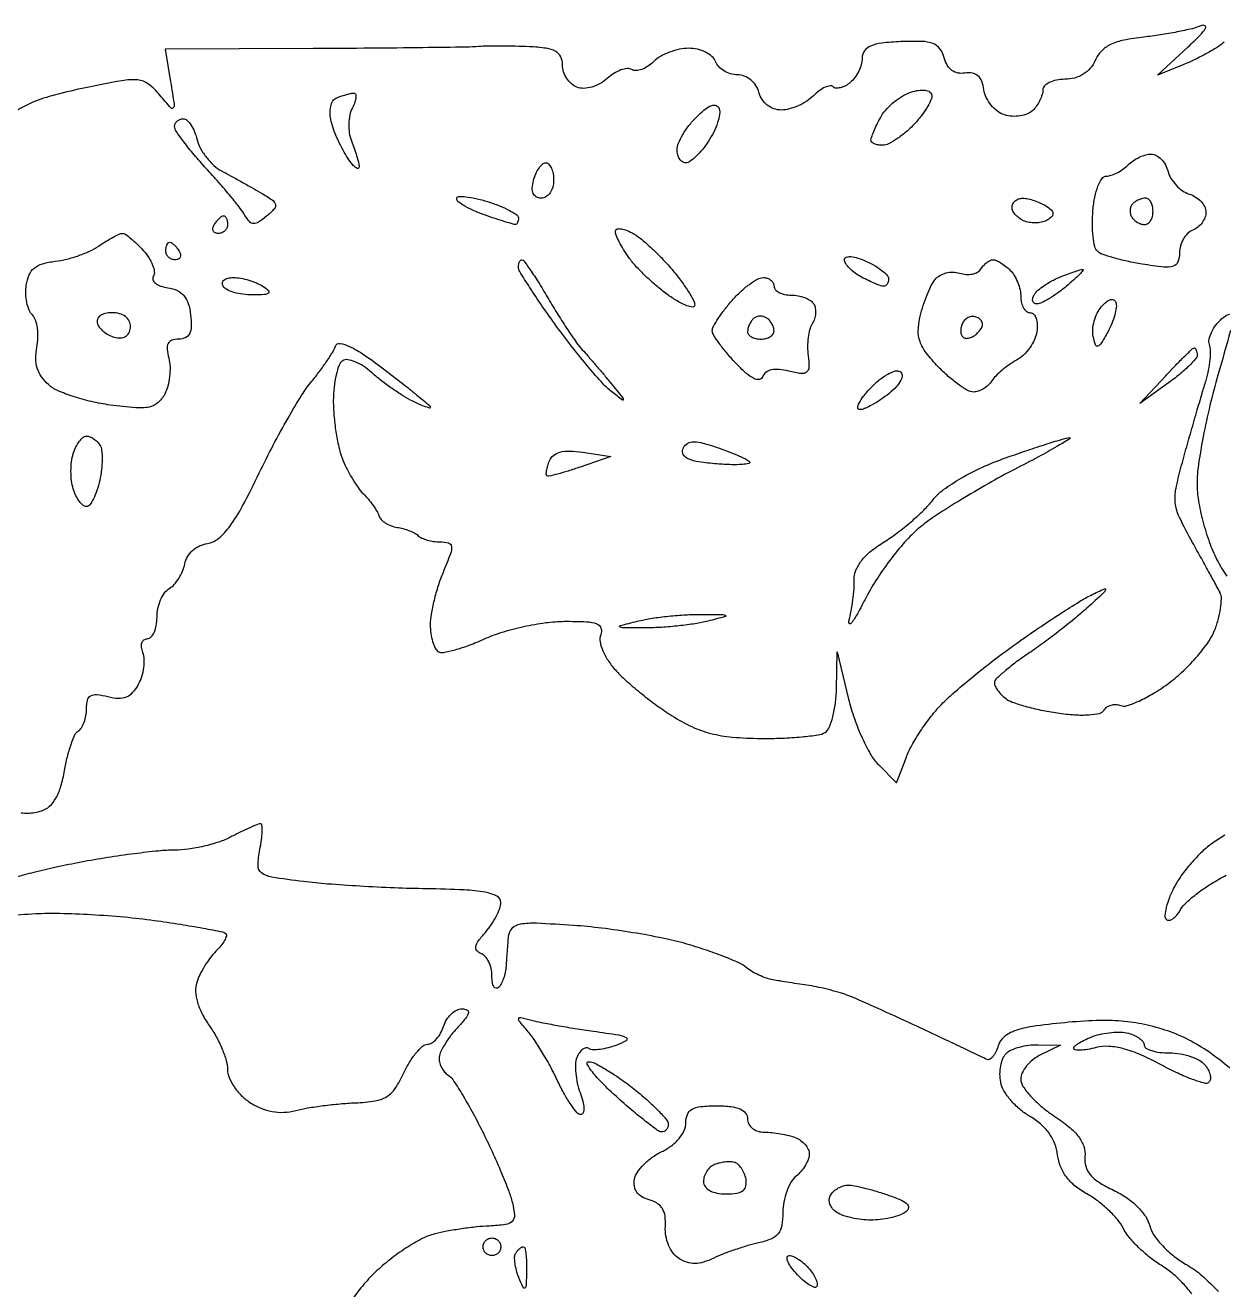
# Model space of a CAD drawing. Extents: x 0 to 102, y 0 to 135.
# Drawn here: x 44.42 to 55.92, y 109.06 to 121.2 of the extents above; entities that cross this region are included whole.
import ezdxf

# ---------------------------------------------------------------- set-up
doc = ezdxf.new("R2010")
doc.units = 0
doc.header["$MEASUREMENT"] = 0

msp = doc.modelspace()

# ---------------------------------------------------------------- linework, layer by layer
for points in [[(55.927261, 121.036658, -0.0335), (55.858431, 120.987061, -0.013476), (55.75838, 120.928376, -0.013264), (55.64686, 120.870742, -0.016365), (55.5399, 120.823266), (55.2861, 120.720416), (55.581145, 120.99287, 0.01142), (55.69369, 121.101663, 0.055343), (55.748712, 121.171266, 0.439075), (55.742278, 121.194593, 0.219735), (55.708045, 121.196019, -0.037474), (55.617979, 121.166566, -0.011022), (55.475976, 121.134947, -0.011001), (55.314164, 121.10633, -0.011614), (55.154142, 121.085439, 0.02251), (54.963642, 121.056336, 0.062398), (54.83527, 121.013617, 0.088358), (54.748305, 120.95125, 0.089894), (54.688842, 120.863033, -0.072306), (54.641188, 120.786709, -0.077063), (54.57467, 120.729016, -0.074988), (54.49216, 120.693061, -0.063509), (54.3978, 120.680301, 0.04526), (54.316844, 120.67234, 0.064852), (54.248428, 120.64982, 0.084447), (54.202186, 120.617085, 0.199143), (54.1863, 120.578781, -0.07638), (54.179342, 120.533496, -0.038332), (54.157738, 120.479649, -0.036925), (54.126278, 120.426202, -0.044926), (54.089066, 120.381626, -0.099478), (54.039174, 120.34843, -0.058146), (53.969765, 120.329024, -0.054853), (53.892622, 120.325405, -0.061228), (53.819476, 120.339096, -0.083223), (53.751588, 120.373871, -0.06046), (53.689962, 120.432471, -0.059893), (53.643576, 120.504816, -0.077453), (53.62061, 120.58015, 0.056217), (53.599503, 120.66158, 0.120915), (53.562784, 120.714497, 0.138912), (53.509548, 120.740048, 0.085285), (53.439493, 120.740136, -0.089606), (53.371553, 120.740804, -0.111023), (53.313679, 120.765938, -0.103042), (53.269121, 120.81527, -0.068468), (53.239861, 120.885951, 0.092533), (53.198735, 120.973236, 0.147936), (53.133736, 121.022874, 0.084071), (53.02416, 121.044028, 0.016615), (52.823417, 121.041966, 0.017499), (52.639574, 121.027507, 0.071507), (52.531518, 120.999195, 0.138677), (52.473664, 120.952922, 0.156401), (52.452, 120.88536, -0.068232), (52.443681, 120.824683, -0.044556), (52.418649, 120.758494, -0.044223), (52.381924, 120.697087, -0.062754), (52.338466, 120.650693, -0.047002), (52.29121, 120.618447, -0.063213), (52.243114, 120.599315, -0.079065), (52.201489, 120.595368, -0.182521), (52.173295, 120.608105, 0.235849), (52.143614, 120.618013, 0.071072), (52.09659, 120.604339, 0.05432), (52.040914, 120.571461, 0.035878), (51.984686, 120.522771, -0.053323), (51.919691, 120.470336, -0.038499), (51.837696, 120.426035, -0.03911), (51.752131, 120.395748, -0.065601), (51.676637, 120.3858, -0.085143), (51.605404, 120.398019, -0.081747), (51.541194, 120.433338, -0.081038), (51.49125, 120.487701, -0.081569), (51.461313, 120.555, 0.081658), (51.432166, 120.620491, 0.075654), (51.382955, 120.675181, 0.07769), (51.321056, 120.711616, 0.094513), (51.255078, 120.7242, -0.07193), (51.189512, 120.733681, -0.063812), (51.126369, 120.761477, -0.066855), (51.075088, 120.802578, -0.099133), (51.044394, 120.8511, 0.122606), (51.010417, 120.899672, 0.064599), (50.948758, 120.940723, 0.058261), (50.870561, 120.968558, 0.056456), (50.787206, 120.978, 0.052429), (50.698016, 120.968622, 0.038381), (50.602453, 120.940495, 0.039083), (50.515084, 120.899245, 0.066641), (50.451037, 120.850322, -0.049689), (50.396036, 120.805287, -0.059935), (50.336451, 120.775239, -0.070729), (50.28145, 120.763738, -0.155865), (50.240249, 120.77401, 0.165028), (50.197496, 120.783861, 0.062584), (50.137009, 120.769976, 0.053207), (50.069664, 120.736864, 0.043098), (50.005504, 120.688148, -0.058347), (49.936806, 120.639207, -0.055488), (49.857512, 120.606467, -0.059595), (49.779467, 120.593739, -0.102613), (49.714735, 120.604312, -0.090417), (49.661543, 120.636686, -0.066655), (49.616471, 120.689063, -0.065374), (49.586002, 120.752638, -0.079253), (49.5756, 120.817851, 0.108032), (49.558341, 120.896796, 0.160276), (49.510561, 120.94826, 0.092871), (49.419415, 120.978407, 0.021682), (49.25835, 120.993083, 0.005835), (49.124481, 120.997882, 0.005122), (48.98459, 120.99983, 0.005153), (48.858274, 120.998992, 0.015369), (48.7719, 120.994872, -0.015876), (48.653877, 120.989361, -0.000672), (48.235257, 120.983682, -0.001155), (47.738963, 120.978762, -0.000821), (47.182631, 120.975446), (45.762562, 120.969314), (45.814023, 120.656407, -0.002707), (45.848557, 120.439084, -0.211169), (45.839654, 120.406155, -0.465969), (45.816493, 120.405729, -0.006194), (45.711292, 120.52944, 0.056655), (45.601466, 120.634934, 0.143077), (45.499067, 120.674399, 0.066541), (45.346425, 120.666876, 0.005812), (44.9649, 120.592013, 0.015159), (44.675029, 120.522397, 0.036474), (44.466977, 120.449052, 0.049223), (44.314551, 120.363748, 0.069196)], [(44.380621, 113.639526, 0.038745), (44.441515, 113.635832, 0.036319), (44.510632, 113.642033, 0.036329), (44.578117, 113.658169, 0.113162), (44.652266, 113.701884, 0.074664), (44.713477, 113.780157, 0.057142), (44.761571, 113.893761, 0.029743), (44.796222, 114.043887, -0.018589), (44.82351, 114.175435, -0.023734), (44.858814, 114.294098, -0.022732), (44.896648, 114.388249, -0.148496), (44.929961, 114.42605, 0.119774), (44.959615, 114.456097, 0.048376), (44.984511, 114.508472, 0.04423), (45.001486, 114.572632, 0.042585), (45.0072, 114.639605, -0.058863), (45.016839, 114.721194, -0.209323), (45.047892, 114.762224, -0.159004), (45.105962, 114.773685, -0.031362), (45.211749, 114.754085, 0.049254), (45.313804, 114.738924, 0.108422), (45.391162, 114.751961, 0.115015), (45.453086, 114.795423, 0.05967), (45.507545, 114.873245, 0.049076), (45.538693, 114.948308, 0.040917), (45.556994, 115.032736, 0.042653), (45.560745, 115.113492, 0.082078), (45.547745, 115.176771, -0.061628), (45.535108, 115.227684, -0.107952), (45.539203, 115.270723, -0.150782), (45.558935, 115.299001, -0.167089), (45.590349, 115.3098, 0.207107), (45.62615, 115.325294, 0.082584), (45.65649, 115.370693, 0.062958), (45.677125, 115.437738, 0.043235), (45.684, 115.517096, -0.05154), (45.692714, 115.601408, -0.049488), (45.718507, 115.683372, -0.053475), (45.756452, 115.751111, -0.10812), (45.80147, 115.792046, 0.078487), (45.848764, 115.830227, 0.043451), (45.89367, 115.889529, 0.042003), (45.929683, 115.95916, 0.052451), (45.950384, 116.0289, -0.089658), (45.976328, 116.09729, -0.074328), (46.025955, 116.157443, -0.072143), (46.092602, 116.201929, -0.0758), (46.168035, 116.224704, 0.141901), (46.273542, 116.272307, 0.057818), (46.381823, 116.388648, 0.036006), (46.505829, 116.585545, 0.01084), (46.665684, 116.901504, -0.009071), (46.798962, 117.167262, -0.009059), (46.941848, 117.428128, -0.008933), (47.074734, 117.651285, -0.035008), (47.168472, 117.781224, 0.01246), (47.244359, 117.877009, 0.013055), (47.314168, 117.975004, 0.012801), (47.369946, 118.062549, 0.055036), (47.395763, 118.11859, -0.3659), (47.43888, 118.144877, -0.07287), (47.532054, 118.116105, -0.039139), (47.673014, 118.034791, -0.012514), (47.869155, 117.892831, -0.003772), (48.036844, 117.762938, -0.006002), (48.178101, 117.649033, -0.001803), (48.298422, 117.548871, -0.221775), (48.3066, 117.531339, -0.500711), (48.297904, 117.524833, -0.016879), (48.250685, 117.540471, -0.019736), (48.189276, 117.565932, -0.010889), (48.11625, 117.601595, -0.023078), (48.030116, 117.651166, -0.012168), (47.92774, 117.720113, -0.012082), (47.826152, 117.795939, -0.01822), (47.741813, 117.867235, 0.03875), (47.664666, 117.927205, 0.049681), (47.58511, 117.96903, 0.058561), (47.51472, 117.988342, 0.17793), (47.466863, 117.978571, 0.163612), (47.431693, 117.936206, 0.034064), (47.402691, 117.84259, 0.032409), (47.382665, 117.724169, 0.025687), (47.376, 117.594515, 0.021848), (47.382203, 117.452622, 0.016371), (47.400948, 117.297318, 0.016627), (47.428302, 117.152036, 0.036006), (47.460928, 117.043236, 0.024537), (47.502158, 116.948991, 0.018943), (47.555871, 116.850513, 0.019299), (47.613204, 116.762198, 0.042776), (47.664875, 116.700839, -0.022203), (47.712657, 116.648615, -0.019528), (47.757814, 116.590135, -0.01998), (47.794391, 116.534128, -0.054263), (47.814132, 116.491104, 0.112848), (47.836207, 116.454814, 0.057311), (47.877808, 116.420823, 0.052636), (47.931089, 116.394067, 0.053672), (47.988437, 116.379242, -0.030127), (48.047909, 116.366816, -0.027335), (48.10747, 116.347022, -0.028367), (48.1588, 116.323342, -0.074247), (48.191351, 116.299249, 0.092863), (48.224414, 116.27662, 0.035346), (48.277206, 116.257687, 0.033503), (48.33894, 116.244741, 0.034944), (48.400983, 116.2404, -0.068004), (48.481109, 116.229452, -0.310261), (48.509736, 116.195292, -0.114946), (48.500474, 116.126096, -0.008457), (48.429183, 115.947017, 0.021731), (48.382248, 115.819359, 0.017413), (48.342609, 115.678356, 0.01775), (48.315097, 115.545189, 0.042083), (48.3066, 115.44441, 0.033501), (48.312203, 115.360875, 0.03865), (48.328935, 115.282842, 0.042251), (48.353348, 115.220441, 0.14088), (48.382634, 115.188194, 0.185097), (48.432122, 115.178804, 0.021367), (48.544467, 115.204074, 0.023431), (48.680245, 115.247693, 0.017077), (48.826784, 115.308243, -0.032475), (48.996705, 115.372408, -0.01987), (49.204029, 115.426762, -0.019886), (49.414527, 115.464391, -0.03313), (49.594095, 115.477142, -0.011178), (49.805738, 115.473395, -0.078916), (49.906328, 115.45326, -0.233774), (49.94517, 115.412099, -0.167422), (49.942942, 115.347795, 0.138253), (49.936776, 115.2807, 0.056312), (49.96372, 115.192228, 0.048044), (50.017532, 115.094689, 0.036612), (50.093647, 114.999273, 0.024965), (50.194207, 114.900914, 0.0117), (50.333342, 114.78348, 0.011561), (50.48525, 114.666917, 0.01591), (50.627301, 114.569826, 0.032967), (50.816992, 114.465745, 0.046523), (50.998459, 114.400952, 0.040976), (51.205521, 114.365823, 0.019188), (51.477257, 114.35283, 0.011365), (51.682814, 114.355568, 0.014357), (51.872542, 114.367872, 0.012438), (52.02935, 114.386518, 0.102948), (52.096407, 114.410874, 0.157446), (52.136243, 114.457702, 0.034313), (52.170412, 114.559457, 0.032558), (52.195168, 114.687991, 0.026229), (52.205395, 114.828343), (52.21259, 115.1829), (52.322124, 114.730121, 0.024543), (52.376975, 114.543888, 0.022641), (52.451097, 114.358731, 0.023282), (52.532283, 114.199934, 0.066656), (52.607368, 114.101632), (52.783077, 113.925923), (52.87672, 114.173712, -0.036504), (52.928767, 114.285919, -0.018362), (53.009616, 114.419583, -0.018131), (53.103755, 114.552293, -0.025583), (53.197632, 114.662761, -0.024129), (53.319092, 114.779833, -0.008084), (53.507248, 114.939149, -0.008023), (53.721496, 115.109019, -0.009085), (53.9325, 115.264866, -0.005436), (54.142348, 115.410634, -0.005612), (54.353121, 115.550244, -0.005436), (54.538344, 115.667127, -0.023824), (54.6516, 115.72965, -0.006254), (54.777915, 115.789778, -0.657677), (54.788607, 115.780175, -0.126388), (54.768346, 115.748972, -0.001963), (54.6093, 115.603884, -0.012423), (54.489325, 115.500602, -0.006714), (54.336862, 115.379193, -0.006684), (54.178186, 115.259641, -0.010466), (54.03825, 115.161546, 0.012775), (53.916707, 115.075505, 0.01844), (53.814192, 114.99287, 0.01437), (53.735584, 114.920508, 0.202192), (53.721, 114.885917, 0.118074), (53.72818, 114.855936, 0.038163), (53.752064, 114.816664, 0.035609), (53.786281, 114.775532, 0.03321), (53.82675, 114.738631, 0.082652), (53.891701, 114.70247, 0.016921), (54.017276, 114.66235, 0.017387), (54.168121, 114.625335, 0.01556), (54.326849, 114.597313, 0.018645), (54.490929, 114.579799, 0.032882), (54.627151, 114.579348, 0.038092), (54.728917, 114.593541, 0.20336), (54.773708, 114.625246, -0.106611), (54.801913, 114.654568, -0.081823), (54.842438, 114.673109, -0.077687), (54.888832, 114.678269, -0.0807), (54.933944, 114.668872, 0.172787), (54.995914, 114.667372, 0.0279), (55.110051, 114.712136, 0.028006), (55.243912, 114.782773, 0.021345), (55.382185, 114.874203, 0.030484), (55.520514, 114.987875, 0.024716), (55.654571, 115.125418, 0.025378), (55.765725, 115.265031, 0.057301), (55.831285, 115.383016, 0.028961), (55.868937, 115.491247, 0.031916), (55.892395, 115.599666, 0.033703), (55.900113, 115.693709, 0.118963), (55.88684, 115.752431, 0.009246), (55.854427, 115.815056, 0.001431), (55.787558, 115.937761, 0.001595), (55.7078, 116.082033, 0.001387), (55.623325, 116.232709, -0.017016), (55.497492, 116.474576, -0.088843), (55.457812, 116.618805, -0.07945), (55.468343, 116.775015, -0.012093), (55.54591, 117.078709, -0.001078), (55.602247, 117.27731, -0.000968), (55.661478, 117.482911, -0.00097), (55.715339, 117.667178, -0.003053), (55.752469, 117.790516, 0.024973), (55.777632, 117.889645, 0.025578), (55.792543, 117.990001, 0.026393), (55.796382, 118.078018, 0.089543), (55.785695, 118.134254, -0.145314), (55.781748, 118.184891, -0.059201), (55.804297, 118.250923, -0.051842), (55.847278, 118.320882, -0.045209), (55.905559, 118.384088, -0.106062), (55.980009, 118.427134, -0.532067)], [(55.987859, 118.268375, -0.002524), (55.866243, 117.840415, 0.012051), (55.789894, 117.550879, 0.011142), (55.725386, 117.250353, 0.011208), (55.679929, 116.980261, 0.036097), (55.6668, 116.798641, 0.040946), (55.68025, 116.634672, 0.022851), (55.721912, 116.438618, 0.022492), (55.783245, 116.240383, 0.030699), (55.85715, 116.068659, 0.033841), (55.951034, 115.910406, 0.024111)], [(55.980575, 111.186426, 0.028982), (55.784266, 111.339421, 0.031138), (55.58535, 111.459151, 0.038086), (55.385757, 111.544347, 0.028498), (55.161067, 111.606608, 0.033339), (54.942214, 111.638943, 0.029244), (54.69863, 111.644195, 0.015328), (54.396068, 111.623721, 0.010261), (54.087711, 111.586933, 0.04859), (53.914939, 111.545318, 0.094547), (53.814308, 111.487433, 0.13912), (53.758425, 111.402839, -0.035098), (53.734503, 111.342509, -0.058788), (53.705323, 111.296491, -0.084925), (53.675766, 111.27063, -0.266637), (53.650371, 111.269913, 0.012044), (53.609933, 111.290396, 0.00041), (53.449096, 111.366892, 0.000771), (53.258972, 111.456768, 0.000538), (53.0442, 111.557608, 0.001721), (52.821261, 111.661056, 0.001935), (52.606131, 111.758975, 0.001772), (52.422425, 111.840952, 0.010444), (52.3251, 111.881562, 0.02001), (52.245152, 111.909339, 0.010409), (52.143474, 111.937869, 0.010334), (52.037711, 111.962864, 0.015502), (51.9444, 111.979883, -0.001252), (51.853211, 111.993843, -0.000972), (51.754045, 112.009476, -0.000983), (51.661616, 112.024417, -0.002377), (51.593385, 112.035918, -0.041426), (51.531659, 112.051978, -0.024666), (51.461281, 112.080634, -0.024582), (51.393492, 112.11637, -0.038582), (51.339585, 112.154162, 0.06701), (51.268045, 112.19849, 0.011853), (51.122189, 112.259678, 0.012644), (50.94652, 112.323447, 0.011083), (50.76, 112.381301, 0.019613), (50.538119, 112.435453, 0.009547), (50.25121, 112.487977, 0.009454), (49.950161, 112.531343, 0.013477), (49.68135, 112.557555, 0.006291), (49.329324, 112.577879, 0.052465), (49.170173, 112.568359, 0.152061), (49.091102, 112.528552, 0.181363), (49.055474, 112.453607, 0.001789), (49.050051, 112.387102, 0.001089), (49.044094, 112.308469, 0.001091), (49.038528, 112.23047, 0.00193), (49.034324, 112.166094, -0.037142), (49.026349, 112.10764, -0.032281), (49.009595, 112.04812, -0.033638), (48.987226, 111.996111, -0.07698), (48.96225, 111.961644, -0.239296), (48.938426, 111.953741, -0.230636), (48.917438, 111.968186, -0.094638), (48.903158, 112.010439, -0.034319), (48.8988, 112.07385, 0.055898), (48.890932, 112.144004, 0.059324), (48.867736, 112.209192, 0.066463), (48.833523, 112.259949, 0.127807), (48.79305, 112.28709, -0.138845), (48.753885, 112.314604, -0.22542), (48.744439, 112.353366, -0.107194), (48.769153, 112.40901, -0.023397), (48.83535, 112.491151, 0.031937), (48.891998, 112.563953, 0.030508), (48.939867, 112.644466, 0.031958), (48.973155, 112.720737, 0.08743), (48.983254, 112.778461, 0.281934), (48.946651, 112.838053, 0.072325), (48.834797, 112.875864, 0.034599), (48.631696, 112.898791, 0.007098), (48.270759, 112.909277, -0.006136), (47.963714, 112.917605, -0.00477), (47.629995, 112.933947, -0.004824), (47.31911, 112.955157, -0.011633), (47.089756, 112.978408, -0.007637), (46.784411, 113.021305, -0.119805), (46.687845, 113.061374, -0.24674), (46.653338, 113.131873, -0.042217), (46.670726, 113.285081, 0.01577), (46.686654, 113.380228, 0.027121), (46.693082, 113.460315, 0.026905), (46.691413, 113.520054, 0.390473), (46.677145, 113.5332, 0.097937), (46.649648, 113.527762, 0.006549), (46.57545, 113.496076, 0.009235), (46.487587, 113.45523, 0.006773), (46.39162, 113.406821, -0.039562), (46.277422, 113.358317, -0.022734), (46.133502, 113.317384, -0.022606), (45.984238, 113.289228, -0.034798), (45.8532, 113.279822, 0.024144), (45.699514, 113.272073, 0.007294), (45.467231, 113.245656, 0.007289), (45.207273, 113.208384, 0.007867), (44.955062, 113.164384, 0.006062), (44.717487, 113.116083, 0.007937), (44.501698, 113.065882, 0.006065), (44.322895, 113.018972, 0.071337)], [(55.933503, 113.425069, 0.017141), (55.813573, 113.346481, 0.037255), (55.714385, 113.26481, 0.022749), (55.609629, 113.155031, 0.022744), (55.515229, 113.036128, 0.03709), (55.447785, 112.926468, 0.024139), (55.401283, 112.824799, 0.034319), (55.37078, 112.730258, 0.036683), (55.357586, 112.653465, 0.224202), (55.370807, 112.616593, 0.236878), (55.398267, 112.607486, 0.112829), (55.433889, 112.621289, 0.074034), (55.472776, 112.656952, 0.04268), (55.508482, 112.70965, -0.08177), (55.563455, 112.778558, -0.022277), (55.671239, 112.86746, -0.021911), (55.804311, 112.958759, -0.021209), (55.946287, 113.039129, -0.036248)], [(44.23375, 112.649454, -0.010556), (44.519553, 112.670719, -0.018847), (44.75153, 112.674307, -0.008672), (45.053519, 112.662352, -0.008575), (45.371139, 112.638786, -0.011749), (45.655892, 112.60598, -0.004477), (45.908088, 112.568598, -0.006793), (46.126585, 112.53116, -0.002976), (46.311563, 112.495732, -0.148634), (46.34396, 112.47844, -0.27984), (46.349565, 112.455505, -0.05131), (46.331472, 112.413713, -0.041995), (46.297193, 112.363071, -0.026609), (46.249513, 112.310028, 0.035664), (46.195268, 112.247438, 0.022634), (46.140958, 112.167633, 0.022712), (46.094523, 112.084006, 0.038549), (46.064523, 112.009841, 0.092317), (46.053763, 111.922965, 0.056056), (46.071628, 111.820667, 0.048345), (46.116285, 111.709343, 0.035181), (46.185881, 111.595432, -0.029691), (46.252831, 111.488505, -0.02657), (46.309417, 111.370435, -0.027517), (46.348749, 111.258809, -0.071057), (46.3608, 111.174441, 0.098237), (46.376123, 111.097204, 0.050389), (46.422974, 111.009869, 0.04735), (46.491489, 110.926464, 0.052153), (46.572457, 110.860418, 0.045121), (46.68027, 110.802931, 0.055922), (46.789254, 110.770652, 0.05703), (46.900901, 110.763689, 0.049859), (47.016607, 110.781328, -0.021349), (47.129523, 110.805186, -0.009468), (47.28021, 110.827437, -0.009352), (47.440927, 110.845019, -0.012458), (47.5875, 110.854611, 0.027431), (47.776576, 110.87268, 0.100905), (47.888801, 110.913806, 0.110253), (47.970595, 110.993438, 0.03607), (48.0528, 111.141419, -0.027811), (48.108721, 111.246118, -0.035985), (48.171813, 111.334847, -0.039003), (48.232928, 111.398125, -0.178489), (48.279749, 111.416369, 0.141505), (48.321986, 111.429409, 0.064582), (48.366184, 111.467365, 0.056417), (48.405537, 111.522543, 0.049912), (48.4335, 111.5874, -0.062387), (48.463321, 111.652091, -0.06377), (48.507997, 111.706898, -0.070357), (48.560092, 111.744011, -0.120209), (48.611697, 111.7566, -0.115786), (48.659729, 111.745326, -0.354686), (48.672656, 111.71699, -0.110188), (48.646139, 111.665193, -0.014345), (48.563696, 111.571448, 0.025904), (48.497675, 111.492782, 0.027884), (48.441871, 111.40956, 0.028928), (48.402478, 111.333352, 0.105197), (48.3912, 111.280341, 0.07158), (48.397602, 111.235848, 0.052873), (48.416607, 111.189807, 0.053301), (48.444598, 111.149211, 0.076923), (48.477693, 111.12093, -0.107942), (48.523152, 111.076971, -0.009627), (48.6092, 110.942093, -0.012198), (48.705788, 110.775035, -0.009216), (48.803916, 110.587187, -0.008144), (48.899416, 110.387795, -0.008201), (48.988142, 110.185856, -0.008053), (49.059701, 110.00746, -0.032444), (49.094427, 109.8954, -0.036975), (49.114112, 109.774741, -0.220044), (49.093052, 109.716209, -0.168295), (49.030209, 109.68517, -0.020269), (48.873953, 109.671892, 0.01543), (48.751685, 109.662693, 0.009378), (48.607827, 109.644659, 0.009393), (48.465675, 109.62139, 0.016348), (48.3489, 109.596045, 0.058887), (48.22946, 109.550532, 0.02292), (48.076484, 109.461407, 0.02231), (47.917988, 109.348739, 0.025757), (47.777925, 109.227352, 0.027074), (47.655272, 109.095976, 0.030648), (47.552899, 108.957225, 0.032567)], [(55.615477, 109.019519, 0.031289), (55.531286, 109.12133, 0.030328), (55.428361, 109.218501, 0.037426), (55.321091, 109.295277, -0.031531), (55.212445, 109.371118, -0.025242), (55.105406, 109.465557, -0.025905), (55.01507, 109.563388, -0.057114), (54.959432, 109.648369, 0.058401), (54.904457, 109.731868, 0.028496), (54.816844, 109.82481, 0.027807), (54.713533, 109.912239, 0.035929), (54.6093, 109.979771, -0.044122), (54.496388, 110.055578, -0.061578), (54.411941, 110.142955, -0.066752), (54.356125, 110.242265, -0.065526), (54.327999, 110.353398, 0.065326), (54.300467, 110.46237, 0.061867), (54.24543, 110.562753, 0.058396), (54.16417, 110.651435, 0.047876), (54.059254, 110.725815, -0.046265), (53.96429, 110.792681, -0.040247), (53.878317, 110.878827, -0.042275), (53.813122, 110.970255, -0.086732), (53.782069, 111.052279, -0.049004), (53.774908, 111.130792, -0.045569), (53.782817, 111.211192, -0.048717), (53.803562, 111.281613, -0.100727), (53.835084, 111.329244, -0.092419), (53.884346, 111.363024, -0.037545), (53.96128, 111.390387, -0.035521), (54.050653, 111.408099, -0.037811), (54.13977, 111.412474), (54.3555, 111.406748), (54.16515, 111.314946, 0.055515), (54.09235, 111.269275, 0.054175), (54.030715, 111.20837, 0.058928), (53.988715, 111.142173, 0.112385), (53.9748, 111.081046, 0.147899), (53.995506, 111.012575, 0.037081), (54.067992, 110.91946, 0.034614), (54.170615, 110.820743, 0.028885), (54.29205, 110.730509, -0.025331), (54.437172, 110.624266, -0.059647), (54.530356, 110.527983, -0.082742), (54.579456, 110.434764, -0.106944), (54.589719, 110.33886, 0.095904), (54.597694, 110.244982, 0.107981), (54.640343, 110.165235, 0.077206), (54.725643, 110.091848, 0.02833), (54.865586, 110.01545, -0.039612), (54.988071, 109.944954, -0.044347), (55.093009, 109.858333, -0.048871), (55.17084, 109.764878, -0.087942), (55.211513, 109.674127, 0.091336), (55.25249, 109.584321, 0.037803), (55.337369, 109.480596, 0.035663), (55.448048, 109.379916, 0.037503), (55.570146, 109.297836, -0.050722), (55.713392, 109.195951, -0.026186), (55.871109, 109.042416, -0.024721)]]:
    msp.add_lwpolyline(points, format="xyb")
for points in [[(47.569327, 120.548321, -0.309143), (47.587866, 120.538206, -0.137354), (47.593637, 120.509548, -0.069307), (47.583654, 120.463319, -0.032072), (47.558805, 120.40695, 0.069334), (47.534308, 120.337889, 0.043604), (47.524443, 120.252687, 0.043038), (47.529505, 120.165354, 0.059655), (47.549882, 120.0897, -0.012234), (47.576359, 120.018886, -0.011813), (47.599672, 119.946035, -0.01181), (47.617155, 119.880961, -0.041698), (47.623854, 119.838226, -0.363455), (47.614297, 119.824981, -0.232531), (47.59464, 119.829139, -0.057963), (47.55951, 119.863973, -0.018883), (47.516051, 119.922826, -0.026553), (47.469095, 120.000244, -0.016556), (47.422066, 120.095405, -0.016604), (47.381817, 120.192576, -0.028765), (47.355832, 120.275994, -0.051289), (47.345226, 120.350199, -0.064715), (47.351439, 120.419219, -0.078357), (47.372596, 120.472903, -0.163913), (47.406131, 120.501965, -0.015561), (47.448047, 120.517646, -0.012529), (47.493987, 120.531949, -0.012722), (47.537116, 120.543022, -0.031428)], [(53.116716, 120.538664, -0.185768), (53.116378, 120.494726, -0.035697), (53.081358, 120.421559, -0.033665), (53.025611, 120.337404, -0.02546), (52.953919, 120.252853, -0.026471), (52.87179, 120.174216, -0.029559), (52.784659, 120.107752, -0.030823), (52.704614, 120.060754, -0.117864), (52.648753, 120.0474, -0.040763), (52.605812, 120.050907, -0.060171), (52.569545, 120.061459, -0.079125), (52.544905, 120.076951, -0.216176), (52.5366, 120.095262, -0.087153), (52.541487, 120.123088, -0.011782), (52.563076, 120.178535, -0.013289), (52.59222, 120.243545, -0.010846), (52.62673, 120.311534, -0.056196), (52.674705, 120.381109, -0.035382), (52.744676, 120.450901, -0.035249), (52.824317, 120.510558, -0.053194), (52.90168, 120.549483, -0.03789), (52.977393, 120.571593, -0.064753), (53.042937, 120.576785, -0.090321), (53.091261, 120.565449, -0.202856)], [(51.079916, 120.398952, -0.123524), (51.084006, 120.3452, -0.036853), (51.064019, 120.264754, -0.034485), (51.027325, 120.174498, -0.031248), (50.977503, 120.086989, -0.025635), (50.919065, 120.007058, -0.031945), (50.856607, 119.939532, -0.033483), (50.798658, 119.891356, -0.157949), (50.75805, 119.8782, -0.151468), (50.72653, 119.887973, -0.098367), (50.699678, 119.915477, -0.081297), (50.681566, 119.956581, -0.063287), (50.6754, 120.0051, -0.100944), (50.687923, 120.066498, -0.033264), (50.729762, 120.149085, -0.031567), (50.78964, 120.236884, -0.030948), (50.860462, 120.317062, -0.023914), (50.944514, 120.393436, -0.083346), (51.007805, 120.429965, -0.188961), (51.051617, 120.429248, -0.218155)], [(45.936188, 120.3012, -0.190763), (45.971598, 120.28718, -0.057709), (46.009609, 120.24219, -0.048568), (46.044197, 120.177213, -0.036565), (46.069595, 120.100315, 0.062827), (46.102364, 120.016179, 0.041769), (46.159208, 119.929486, 0.041727), (46.229773, 119.853323, 0.062077), (46.303857, 119.800865, -0.002646), (46.388137, 119.755104, -0.001477), (46.490273, 119.698553, -0.001473), (46.59322, 119.640755, -0.002392), (46.680301, 119.590977, -0.017572), (46.790552, 119.521973, -0.186078), (46.82033, 119.47923, -0.25221), (46.808885, 119.435071, -0.032605), (46.735563, 119.365673, -0.027222), (46.658641, 119.308605, -0.158004), (46.610579, 119.29528, -0.20506), (46.570981, 119.314286, -0.050005), (46.528028, 119.374596, 0.036268), (46.483044, 119.44157, 0.006664), (46.389645, 119.557713, 0.007128), (46.276403, 119.690839, 0.006432), (46.155515, 119.825384, -0.010443), (46.039709, 119.95637, -0.014527), (45.942005, 120.078679, -0.010922), (45.866823, 120.183295, -0.151465), (45.8532, 120.227234, -0.111426), (45.859567, 120.255451, -0.100067), (45.877578, 120.279472, -0.094609), (45.904502, 120.295587, -0.087893)], [(55.22634, 119.9628, -0.126602), (55.274664, 119.950365, -0.074355), (55.32239, 119.913921, -0.066409), (55.362318, 119.86002, -0.062374), (55.387755, 119.796402, 0.072118), (55.416241, 119.72898, 0.052369), (55.465506, 119.66396, 0.052611), (55.526873, 119.610931, 0.075186), (55.591334, 119.579201, -0.065526), (55.652528, 119.550527, -0.065067), (55.704381, 119.506939, -0.070915), (55.739461, 119.455688, -0.115167), (55.7514, 119.404544, -0.092141), (55.741924, 119.353557, -0.066746), (55.714123, 119.302767, -0.065097), (55.673011, 119.259868, -0.077719), (55.6245, 119.231994, 0.102116), (55.575973, 119.200894, 0.066781), (55.534877, 119.148374, 0.063196), (55.507078, 119.083419, 0.069653), (55.4976, 119.015713, -0.085017), (55.482478, 118.927423, -0.238586), (55.438449, 118.885313, -0.103233), (55.34785, 118.87723, -0.011094), (55.13805, 118.906571, -0.013311), (54.995312, 118.93369, -0.016349), (54.863784, 118.966865, -0.014867), (54.756219, 119.001262, -0.103558), (54.709278, 119.029759, -0.152935), (54.683986, 119.074419, -0.026153), (54.668299, 119.171951, -0.026409), (54.661742, 119.29242, -0.020845), (54.666978, 119.422902, -0.028159), (54.684693, 119.550362, -0.044635), (54.71552, 119.656125, -0.055651), (54.754003, 119.729326, -0.248853), (54.79542, 119.7513, 0.080342), (54.841896, 119.758817, 0.037793), (54.898183, 119.782364, 0.036189), (54.954734, 119.816581, 0.042257), (55.00269, 119.85705, -0.048299), (55.051843, 119.897525, -0.037686), (55.112009, 119.931736, -0.038796), (55.17352, 119.955179, -0.071767)], [(49.416267, 119.8782, -0.2107), (49.444844, 119.865598, -0.081235), (49.469047, 119.828498, -0.061847), (49.485518, 119.773778, -0.042236), (49.491, 119.709, -0.068582), (49.482088, 119.644329, -0.084945), (49.45605, 119.589502, -0.099857), (49.417392, 119.552842, -0.140877), (49.37202, 119.5398, -0.121219), (49.324498, 119.551493, -0.169691), (49.294871, 119.583162, -0.120594), (49.285496, 119.635915, -0.047946), (49.297287, 119.709, -0.038887), (49.319724, 119.77376, -0.050447), (49.350489, 119.828498, -0.059916), (49.384448, 119.86625, -0.181596)], [(48.8565, 119.506476, -0.01841), (48.969947, 119.466327, -0.02737), (49.065621, 119.422252, -0.025938), (49.136602, 119.379869, -0.250195), (49.1526, 119.349899, -0.044487), (49.150419, 119.325439, -0.064325), (49.143883, 119.30477, -0.084188), (49.134265, 119.290795, -0.202726), (49.122924, 119.286, -0.07363), (49.10233, 119.289049, -0.002488), (49.023704, 119.313282, -0.00465), (48.931058, 119.343291, -0.003221), (48.826824, 119.378876, -0.019956), (48.724761, 119.41909, -0.029029), (48.638662, 119.463182, -0.028545), (48.57539, 119.5054, -0.235548), (48.5604, 119.535453, -0.396944), (48.578384, 119.554537, -0.039238), (48.647379, 119.553218, -0.032959), (48.742933, 119.537459, -0.018501)], [(53.99595, 119.538505, -0.0518), (54.044693, 119.532837, -0.026152), (54.104353, 119.516225, -0.025657), (54.164793, 119.492424, -0.034596), (54.216482, 119.46448, -0.041654), (54.266219, 119.426823, -0.179834), (54.283171, 119.394547, -0.224272), (54.273176, 119.363715, -0.06572), (54.233581, 119.331378, -0.076432), (54.187189, 119.311709, -0.047165), (54.128505, 119.302589, -0.046134), (54.067269, 119.304566, -0.060555), (54.013049, 119.318148, -0.057397), (53.96607, 119.34267, -0.058696), (53.926287, 119.377073, -0.064874), (53.899249, 119.415678, -0.120935), (53.8902, 119.452545, -0.120928), (53.898343, 119.485722, -0.102075), (53.921264, 119.513788, -0.092882), (53.95556, 119.532404, -0.081257)], [(55.1733, 119.5398, 0.063383), (55.142355, 119.535861, 0.039128), (55.107617, 119.523908, 0.038722), (55.074582, 119.506413, 0.055296), (55.0487, 119.4857, 0.101199), (55.031425, 119.459544, 0.077739), (55.023708, 119.426107, 0.074868), (55.02647, 119.390686, 0.081757), (55.039593, 119.3588, 0.069632), (55.062701, 119.33095, 0.052641), (55.094754, 119.307385, 0.05339), (55.130409, 119.291372, 0.079017), (55.164193, 119.286, 0.156819), (55.194555, 119.295763, 0.097386), (55.220415, 119.323277, 0.079459), (55.237872, 119.364374, 0.06085), (55.2438, 119.4129, 0.053595), (55.238581, 119.461449, 0.073362), (55.223091, 119.502523, 0.093122), (55.200202, 119.530097, 0.17482)], [(46.323493, 119.3706, -0.210953), (46.337759, 119.364301, -0.081139), (46.349841, 119.345749, -0.061769), (46.358064, 119.318389, -0.042167), (46.3608, 119.286, -0.105053), (46.353942, 119.25372, -0.099167), (46.334482, 119.226251, -0.09642), (46.305407, 119.20784, -0.093332), (46.271207, 119.2014, -0.108972), (46.241179, 119.208023, -0.182303), (46.223291, 119.226251, -0.161196), (46.220659, 119.253674, -0.082592), (46.2339, 119.286, -0.029505), (46.256657, 119.318383, -0.035638), (46.281786, 119.345749, -0.038439), (46.305665, 119.365055, -0.151918)], [(50.243275, 119.206284, -0.046518), (50.31975, 119.155701, -0.015758), (50.421136, 119.068759, -0.015517), (50.52776, 118.96508, -0.017218), (50.623975, 118.858416, -0.014532), (50.708457, 118.751878, -0.01846), (50.779791, 118.648602, -0.016668), (50.832564, 118.559399, -0.125881), (50.8446, 118.512348, -0.431928), (50.825252, 118.494129, -0.075822), (50.770493, 118.505884, -0.043146), (50.689185, 118.545065, -0.020876), (50.592321, 118.608117, -0.02039), (50.486325, 118.690305, -0.015316), (50.376425, 118.788845, -0.015549), (50.278617, 118.888087, -0.034016), (50.211621, 118.971102, -0.016105), (50.162456, 119.046339, -0.018866), (50.120924, 119.120786, -0.018105), (50.090787, 119.18565, -0.100014), (50.0832, 119.223201, -0.311974), (50.096357, 119.242235, -0.117148), (50.130222, 119.246592, -0.064637), (50.18185, 119.234264, -0.03199)], [(45.351312, 119.2014, -0.152586), (45.379978, 119.192443, -0.019602), (45.432069, 119.153263, -0.021437), (45.491635, 119.100285, -0.016358), (45.552276, 119.037531, -0.040248), (45.605208, 118.968635, -0.05089), (45.641783, 118.897158, -0.05996), (45.658115, 118.833597, -0.17302), (45.648733, 118.789779, 0.224989), (45.644939, 118.755733, 0.142861), (45.668403, 118.722548, 0.087249), (45.718796, 118.695182, 0.045639), (45.788495, 118.678698, -0.071444), (45.878267, 118.652529, -0.111865), (45.942078, 118.604109, -0.099151), (45.983668, 118.528201, -0.04729), (46.006869, 118.41885, -0.031462), (46.012652, 118.307, -0.112968), (45.996026, 118.237931, -0.175302), (45.956199, 118.199888, -0.104233), (45.891252, 118.1862, 0.081637), (45.827506, 118.175722, 0.19433), (45.791729, 118.144989, 0.144415), (45.781201, 118.090354, 0.039848), (45.79669, 118.003322, -0.055443), (45.808651, 117.921413, -0.0368), (45.804913, 117.82642, -0.03691), (45.787361, 117.733495, -0.057796), (45.757527, 117.657909, -0.088942), (45.691857, 117.574817, -0.132923), (45.609391, 117.533932, -0.070437), (45.480052, 117.526768, -0.011871), (45.23312, 117.553804, -0.023357), (45.054307, 117.58625, -0.023137), (44.878724, 117.635311, -0.023742), (44.72957, 117.692514, -0.077856), (44.640916, 117.749223, -0.061664), (44.575212, 117.823664, -0.075641), (44.535, 117.907126, -0.072594), (44.520435, 118.001554, -0.051422), (44.530584, 118.108468, 0.041258), (44.541144, 118.199952, 0.042445), (44.536368, 118.291046, 0.046154), (44.51821, 118.368787, 0.116446), (44.487855, 118.417905, -0.101478), (44.456407, 118.465577, -0.04472), (44.434601, 118.538258, -0.041797), (44.424603, 118.622183, -0.043922), (44.428987, 118.705193, -0.066507), (44.456196, 118.802229, -0.119796), (44.505569, 118.867903, -0.103078), (44.585323, 118.909654, -0.040908), (44.707198, 118.933734, 0.033049), (44.815367, 118.953346, 0.023243), (44.933854, 118.988952, 0.023554), (45.044526, 119.033863, 0.044634), (45.127872, 119.081784, -0.013324), (45.197118, 119.127585, -0.016552), (45.263953, 119.166263, -0.014931), (45.321386, 119.194837, -0.108371)], [(45.805907, 119.1168, -0.151918), (45.823735, 119.111255, -0.038439), (45.847614, 119.091949, -0.035638), (45.872743, 119.064583, -0.029505), (45.8955, 119.0322, -0.082592), (45.908741, 118.999874, -0.161196), (45.906109, 118.972451, -0.182303), (45.888221, 118.954223, -0.108972), (45.858193, 118.9476, -0.093332), (45.823993, 118.95404, -0.09642), (45.794918, 118.972451, -0.099167), (45.775458, 118.99992, -0.105053), (45.7686, 119.0322, -0.042167), (45.771336, 119.064589, -0.061769), (45.779559, 119.091949, -0.081139), (45.791641, 119.110501, -0.210953)], [(52.4943, 118.932207, -0.025934), (52.575285, 118.890109, -0.034577), (52.643672, 118.843286, -0.037004), (52.692533, 118.79836, -0.190598), (52.7058, 118.76482, -0.065592), (52.702223, 118.73767, -0.082943), (52.691741, 118.714662, -0.099117), (52.67619, 118.699273, -0.146693), (52.657938, 118.6938, -0.086217), (52.630278, 118.698605, -0.012142), (52.576067, 118.719526, -0.013553), (52.512599, 118.747845, -0.011153), (52.446438, 118.781377, -0.035092), (52.383813, 118.820775, -0.041276), (52.330869, 118.866672, -0.045808), (52.293971, 118.912065, -0.148828), (52.2828, 118.948763, -0.31607), (52.299337, 118.972309, -0.106495), (52.343236, 118.97823, -0.059548), (52.410926, 118.964715, -0.027881)], [(49.186861, 118.9476, -0.244022), (49.206626, 118.937343, -0.004494), (49.275565, 118.837527, -0.009974), (49.354074, 118.716511, -0.006365), (49.440721, 118.572883, 0.006903), (49.532548, 118.421037, 0.007304), (49.626859, 118.274644, 0.007017), (49.711665, 118.150936, 0.032763), (49.76601, 118.0838, -0.007145), (49.818152, 118.025734, -0.002608), (49.890356, 117.942102, -0.002585), (49.968374, 117.849816, -0.003088), (50.0409, 117.762025, -0.001256), (50.151166, 117.626163, -0.148769), (50.159534, 117.605445, -0.65053), (50.15147, 117.600978, -0.002861), (50.048175, 117.680058, -0.044565), (49.96351, 117.758645, -0.008594), (49.82606, 117.916518, -0.009085), (49.671741, 118.106963, -0.00827), (49.519425, 118.308877, -0.00596), (49.378871, 118.506664, -0.008729), (49.260355, 118.684266, -0.004881), (49.165081, 118.835816, -0.138747), (49.1526, 118.879927, -0.048655), (49.155126, 118.905825, -0.068655), (49.162664, 118.927721, -0.088839), (49.173779, 118.942468, -0.189137)], [(53.709073, 118.9476, -0.107525), (53.739977, 118.940876, -0.031328), (53.783167, 118.917779, -0.029913), (53.829809, 118.884934, -0.028022), (53.87328, 118.84608, -0.062206), (53.912166, 118.796095, -0.039117), (53.944978, 118.729649, -0.038823), (53.967363, 118.658023, -0.056383), (53.9748, 118.59228, 0.057493), (53.981519, 118.534036, 0.076756), (54.00138, 118.484732, 0.095681), (54.030767, 118.45169, 0.16474), (54.065284, 118.44, -0.208952), (54.097656, 118.425854, -0.103087), (54.121247, 118.386623, -0.073895), (54.132452, 118.327861, -0.047184), (54.128734, 118.25829, -0.071111), (54.10596, 118.181882, -0.047086), (54.059939, 118.102568, -0.046699), (53.999247, 118.032413, -0.065245), (53.9325, 117.98334, 0.026792), (53.86276, 117.939885, 0.021988), (53.793129, 117.886425, 0.022533), (53.733413, 117.831481, 0.05325), (53.695646, 117.78435, -0.063525), (53.661847, 117.743896, -0.050825), (53.616473, 117.709664, -0.05238), (53.567003, 117.686368, -0.084059), (53.521124, 117.6786, -0.130392), (53.465547, 117.693344, -0.025442), (53.37753, 117.7497, -0.025453), (53.278983, 117.82798, -0.021162), (53.182365, 117.920642, -0.026949), (53.06633, 118.055614, -0.078627), (53.007683, 118.16315, -0.094214), (52.990748, 118.271905, -0.050455), (53.009002, 118.407092, -0.020032), (53.037643, 118.508561, -0.017914), (53.075271, 118.61133, -0.018273), (53.115763, 118.701193, -0.051981), (53.152409, 118.75916, -0.096362), (53.196067, 118.796764, -0.067329), (53.256458, 118.821197, -0.06485), (53.323685, 118.829336, -0.074711), (53.387424, 118.819169, 0.06003), (53.448887, 118.807513, 0.065706), (53.509442, 118.811377, 0.074468), (53.559964, 118.829454, 0.131996), (53.591973, 118.859559, -0.046883), (53.617433, 118.893239, -0.046319), (53.648816, 118.921738, -0.050262), (53.681133, 118.941296, -0.111408)], [(54.567, 118.854823, -0.648832), (54.571611, 118.845962, -0.023548), (54.538206, 118.807747, -0.018618), (54.483298, 118.754703, -0.009077), (54.409578, 118.690985, -0.0181), (54.32723, 118.627287, -0.021489), (54.244959, 118.573476, -0.0209), (54.172696, 118.534516, -0.113653), (54.129635, 118.5246, -0.139233), (54.103726, 118.531957, -0.191148), (54.089414, 118.551193, -0.138764), (54.089819, 118.580467, -0.066091), (54.105364, 118.615129, -0.076053), (54.139296, 118.654976, -0.027507), (54.198251, 118.700599, -0.026526), (54.269347, 118.744243, -0.028512), (54.343007, 118.778966, -0.006315), (54.415677, 118.807225, -0.007927), (54.483753, 118.831489, -0.006526), (54.541261, 118.850131, -0.06014)], [(46.419257, 118.777105, -0.043125), (46.487102, 118.770663, -0.0271), (46.564621, 118.752099, -0.027129), (46.639488, 118.725323, -0.044031), (46.6992, 118.6938, -0.040301), (46.75334, 118.652275, -0.457374), (46.752816, 118.628474, -0.161557), (46.714911, 118.613749, -0.01112), (46.598443, 118.610495, -0.03437), (46.507464, 118.616237, -0.039395), (46.422301, 118.634432, -0.043178), (46.35411, 118.661316, -0.139745), (46.3185, 118.6938, -0.170542), (46.311503, 118.725728, -0.191761), (46.32653, 118.753168, -0.120336), (46.364356, 118.771503, -0.055127)], [(51.50025, 118.776871, -0.078687), (51.540646, 118.771072, -0.091811), (51.574936, 118.7531, -0.102404), (51.597848, 118.725943, -0.124827), (51.606, 118.6938, 0.186414), (51.618476, 118.661501, 0.089706), (51.654236, 118.634051, 0.069539), (51.70737, 118.615442, 0.049547), (51.770207, 118.6092, -0.046881), (51.836898, 118.602933, -0.046318), (51.901537, 118.584349, -0.050262), (51.954888, 118.557049, -0.111412), (51.9867, 118.5246, -0.096839), (52.001847, 118.48442, -0.059688), (52.004288, 118.433787, -0.056764), (51.994437, 118.380986, -0.064831), (51.973153, 118.33425, 0.075735), (51.949669, 118.279566, 0.031418), (51.934309, 118.200402, 0.030188), (51.928244, 118.111967, 0.034189), (51.933363, 118.027096, -0.030657), (51.940874, 117.915663, -0.229911), (51.918684, 117.869248, -0.207642), (51.86667, 117.855222, -0.024965), (51.747405, 117.8789, 0.038066), (51.655118, 117.894724, 0.075334), (51.581114, 117.890525, 0.105493), (51.528353, 117.867137, 0.151835), (51.497976, 117.826505, -0.278764), (51.465488, 117.799883, -0.153559), (51.41303, 117.808455, -0.066567), (51.336796, 117.860572, -0.020604), (51.237175, 117.957909, -0.014231), (51.151631, 118.054012, -0.018645), (51.079416, 118.146756, -0.01639), (51.025585, 118.226891, -0.140601), (51.0138, 118.267972, -0.128003), (51.02435, 118.308506, -0.017819), (51.069715, 118.383357, -0.019428), (51.131263, 118.469685, -0.015375), (51.20415, 118.558184, -0.024921), (51.284787, 118.64142, -0.02883), (51.369649, 118.712001, -0.029812), (51.447222, 118.762441, -0.126282)], [(54.886644, 118.538567, -0.115254), (54.891019, 118.491286, -0.032502), (54.876052, 118.418286, -0.030919), (54.847805, 118.335556, -0.028268), (54.808837, 118.25434, -0.009005), (54.744367, 118.142231, -0.185102), (54.714235, 118.118612, -0.409814), (54.690939, 118.130713, -0.026882), (54.669465, 118.211414, -0.072657), (54.665299, 118.27933, -0.045883), (54.679188, 118.357653, -0.04517), (54.707657, 118.433869, -0.061318), (54.747272, 118.495641, -0.04071), (54.793151, 118.542568, -0.104515), (54.834435, 118.565501, -0.196352), (54.866003, 118.562685, -0.195506)], [(45.25395, 118.44, 0.053387), (45.18579, 118.432702, 0.107922), (45.136918, 118.410385, 0.156475), (45.1126, 118.376104, 0.158297), (45.11291, 118.33425, 0.095154), (45.136743, 118.291758, 0.055831), (45.179208, 118.251529, 0.053046), (45.232601, 118.219464, 0.060892), (45.28916, 118.201147, 0.083236), (45.345745, 118.199705, 0.126354), (45.390985, 118.218407, 0.133817), (45.419924, 118.255588, 0.099154), (45.4302, 118.306897, 0.12024), (45.417237, 118.360023, 0.111791), (45.381044, 118.402878, 0.09567), (45.324581, 118.430576, 0.066422)], [(51.5332, 118.390407, 0.081757), (51.501314, 118.40353, 0.074868), (51.465893, 118.406292, 0.077739), (51.432456, 118.398575, 0.101199), (51.4063, 118.3813, 0.055296), (51.385587, 118.355418, 0.038722), (51.368092, 118.322383, 0.039128), (51.356139, 118.287645, 0.063383), (51.3522, 118.2567, 0.17482), (51.361903, 118.229798, 0.093122), (51.389477, 118.206909, 0.073362), (51.430551, 118.191419, 0.053595), (51.4791, 118.1862, 0.06085), (51.527626, 118.192128, 0.079459), (51.568723, 118.209585, 0.097386), (51.596237, 118.235445, 0.156819), (51.606, 118.265807, 0.079017), (51.600628, 118.299591, 0.05339), (51.584615, 118.335246, 0.052641), (51.56105, 118.367299, 0.069632)], [(53.565017, 118.389531, 0.105525), (53.527821, 118.402827, 0.099247), (53.48756, 118.400214, 0.096292), (53.450442, 118.38207, 0.09291), (53.422274, 118.351151, 0.062935), (53.404525, 118.312232, 0.067936), (53.397617, 118.271125, 0.076425), (53.402137, 118.23417, 0.128483), (53.417839, 118.207361, 0.169316), (53.444687, 118.194394, 0.09457), (53.481294, 118.197111, 0.075207), (53.52207, 118.214969, 0.055675), (53.560581, 118.245741, 0.053431), (53.59541, 118.288931, 0.136091), (53.607252, 118.327029, 0.169261), (53.596759, 118.360416, 0.094625)], [(55.640328, 118.1016, -0.232377), (55.650471, 118.096617, -0.072541), (55.659024, 118.081422, -0.055335), (55.664867, 118.059216, -0.036699), (55.6668, 118.03291, -0.183802), (55.6527, 117.99585, -0.018431), (55.586033, 117.92626, -0.021217), (55.497165, 117.84712, -0.015308), (55.39185, 117.766306), (55.1169, 117.568392), (55.365378, 117.834996, -0.004965), (55.462527, 117.937178, -0.007682), (55.548642, 118.023285, -0.003158), (55.623402, 118.094865, -0.191635)], [(52.816431, 117.874012, -0.255361), (52.83524, 117.840945, -0.122547), (52.823927, 117.791904, -0.071316), (52.780956, 117.730813, -0.033701), (52.710161, 117.66512, -0.02083), (52.629936, 117.605512, -0.023315), (52.547915, 117.555143, -0.02346), (52.474763, 117.519155, -0.102932), (52.427881, 117.5094, -0.425461), (52.410674, 117.527278, -0.108513), (52.421983, 117.570762, -0.049332), (52.465015, 117.638017, -0.021607), (52.53415, 117.718293, -0.03258), (52.615592, 117.794387, -0.045588), (52.698021, 117.850203, -0.054274), (52.769934, 117.880241, -0.213351)], [(45.007908, 117.2556, -0.097051), (45.040119, 117.249288, -0.052576), (45.075838, 117.230142, -0.049589), (45.109406, 117.202086, -0.055539), (45.135376, 117.168936, -0.111478), (45.1525, 117.11919, -0.028659), (45.156962, 117.033782, -0.027727), (45.150868, 116.933266, -0.025059), (45.133647, 116.830536, -0.025707), (45.107208, 116.734111, -0.037445), (45.073396, 116.652747, -0.041816), (45.037597, 116.594659, -0.238079), (45.006179, 116.5788, -0.180236), (44.974706, 116.590526, -0.054524), (44.939429, 116.628503, -0.046796), (44.906164, 116.683236, -0.036328), (44.8803, 116.748, -0.047189), (44.863621, 116.82511, -0.029688), (44.858148, 116.9172, -0.029688), (44.863621, 117.00929, -0.047189), (44.8803, 117.0864, -0.037198), (44.906294, 117.151161, -0.047565), (44.939937, 117.205897, -0.055496), (44.975762, 117.243814, -0.177548)], [(51.041444, 117.152789, -0.009898), (51.148589, 117.114703, -0.011613), (51.248524, 117.074259, -0.010595), (51.331097, 117.036492, -0.067563), (51.369417, 117.011107, -0.601859), (51.365186, 116.993261, -0.045463), (51.302464, 116.982908, -0.026091), (51.196311, 116.980727, -0.011937), (51.057915, 116.988415, -0.016617), (50.885385, 117.007923, -0.065582), (50.782796, 117.037069, -0.150518), (50.735172, 117.07772, -0.237268), (50.729942, 117.130097, -0.133429), (50.765821, 117.17913, -0.151413), (50.819895, 117.200306, -0.080206), (50.904257, 117.192919, -0.018582)], [(54.4401, 117.241029, -0.796403), (54.444089, 117.229529, -0.008113), (54.320883, 117.155115, -0.008433), (54.143425, 117.055793, -0.004196), (53.915454, 116.935657, 0.009631), (53.660539, 116.797761, 0.008335), (53.398402, 116.643536, 0.008416), (53.165547, 116.495822, 0.024117), (53.010816, 116.382921, 0.039682), (52.881463, 116.260492, 0.019371), (52.73591, 116.085862, 0.019082), (52.597754, 115.891494, 0.026163), (52.489772, 115.706121, -0.007829), (52.406134, 115.549619, -0.031595), (52.34776, 115.458473, -0.443756), (52.329707, 115.456612, -0.285008), (52.323199, 115.479, 0.020732), (52.3454, 115.57342, 0.014042), (52.363163, 115.682523, 0.014165), (52.37439, 115.789077, 0.027296), (52.376284, 115.874843, -0.10339), (52.392395, 115.966748, -0.071727), (52.445219, 116.058411, -0.056646), (52.535371, 116.149692, -0.031228), (52.663558, 116.240436, 0.023067), (52.788458, 116.32583, 0.016112), (52.921358, 116.432873, 0.016293), (53.042353, 116.543986, 0.032222), (53.129354, 116.641019, -0.06821), (53.233441, 116.741561, -0.026719), (53.400988, 116.850958, -0.024739), (53.605737, 116.956395, -0.021778), (53.828691, 117.046099, -0.003225), (54.036644, 117.117915, -0.004361), (54.225601, 117.179979, -0.002977), (54.384665, 117.229651, -0.047179)], [(49.769196, 117.100437), (50.0409, 117.06013), (49.7448, 116.957624, -0.007595), (49.629643, 116.919707, -0.011713), (49.528882, 116.890791, -0.006178), (49.44421, 116.869739, -0.233358), (49.425559, 116.87405, -0.239083), (49.419219, 116.88841, -0.028904), (49.423179, 116.923811, -0.02928), (49.433427, 116.968028, -0.020035), (49.449955, 117.016863, -0.131881), (49.488348, 117.069669, -0.10636), (49.551176, 117.101423, -0.07207), (49.642987, 117.111763, -0.028891)], [(50.8869, 115.543581, -0.001215), (51.114061, 115.543029, -0.163212), (51.139802, 115.534257, -0.623389), (51.137398, 115.522157, -0.002665), (50.9715, 115.479, -0.023725), (50.850219, 115.454197, -0.011417), (50.692849, 115.43339, -0.011292), (50.527406, 115.41912, -0.015866), (50.3793, 115.414419, -0.001215), (50.152139, 115.414971, -0.163212), (50.126398, 115.423743, -0.623389), (50.128802, 115.435843, -0.002665), (50.2947, 115.479, -0.023725), (50.415981, 115.503803, -0.011417), (50.573351, 115.52461, -0.011292), (50.738794, 115.53888, -0.015866)], [(49.2795, 111.648055, 0.018236), (49.371614, 111.626355, 0.00458), (49.523254, 111.597862, 0.00467), (49.697345, 111.568473, 0.00469), (49.8717, 111.542387, -0.004696), (50.116035, 111.505827, -0.095317), (50.186118, 111.480405, -0.570074), (50.186015, 111.451027, -0.042403), (50.096537, 111.408211, -0.027466), (50.015691, 111.382614, -0.032127), (49.936632, 111.367616, -0.033892), (49.86953, 111.363889, -0.136158), (49.830452, 111.37525, 0.180518), (49.800745, 111.38116, 0.117944), (49.768149, 111.367547, 0.087189), (49.737423, 111.335634, 0.056587), (49.713738, 111.290079, 0.081345), (49.700581, 111.226507, 0.033569), (49.702818, 111.138368, 0.032099), (49.718009, 111.042198, 0.035636), (49.745079, 110.952165, -0.028804), (49.770593, 110.871328, -0.05347), (49.780269, 110.803312, -0.084352), (49.774086, 110.757396, -0.328242), (49.752346, 110.7414, -0.221201), (49.716008, 110.758303, -0.02332), (49.657604, 110.834592, -0.025355), (49.593888, 110.937118, -0.017646), (49.532144, 111.05865, 0.014134), (49.465675, 111.191791, 0.011763), (49.387771, 111.3295, 0.011933), (49.310434, 111.452249, 0.031293), (49.247555, 111.535193, -0.005552), (49.161457, 111.637389, -0.246), (49.155907, 111.66387, -0.400632), (49.174341, 111.674742, -0.009647)], [(55.007995, 111.522607, -0.043535), (55.065853, 111.501958, -0.054395), (55.114783, 111.472728, -0.064492), (55.148305, 111.439833, -0.168058), (55.1592, 111.408333, 0.267296), (55.175765, 111.379561, 0.057108), (55.230711, 111.355553, 0.045426), (55.30937, 111.339029, 0.029076), (55.402641, 111.3336, -0.041831), (55.502751, 111.32521, -0.039303), (55.60225, 111.300249, -0.041805), (55.686928, 111.263655, -0.09695), (55.740307, 111.220066, -0.049318), (55.772358, 111.172626, -0.065289), (55.790957, 111.123986, -0.081132), (55.794054, 111.081596, -0.175883), (55.780416, 111.052416, -0.270477), (55.739716, 111.041716, -0.019088), (55.623206, 111.07896, -0.022812), (55.480376, 111.138204, -0.014908), (55.321225, 111.218771, 0.019906), (55.124723, 111.315791, 0.039506), (54.961044, 111.373662, 0.050374), (54.821434, 111.396224, 0.076513), (54.699274, 111.384808, -0.019102), (54.616105, 111.367281, -0.033408), (54.546107, 111.360066, -0.039156), (54.495519, 111.362209, -0.37931), (54.4824, 111.377014, -0.228676), (54.49307, 111.399125, -0.029317), (54.537388, 111.430294, -0.029509), (54.597887, 111.462978, -0.020504), (54.669595, 111.4929, -0.038166), (54.752345, 111.516518, -0.028548), (54.846218, 111.530191, -0.029154), (54.936631, 111.532838, -0.05675)], [(49.827495, 111.249, -0.119736), (49.886313, 111.23471, -0.016184), (49.998036, 111.172358, -0.017899), (50.12759, 111.087996, -0.014217), (50.261376, 110.988091, -0.013447), (50.387564, 110.882504, -0.018802), (50.494032, 110.781061, -0.0154), (50.574811, 110.6928, -0.179482), (50.5908, 110.649691, -0.081234), (50.586003, 110.620357, -0.096404), (50.572162, 110.595982, -0.10697), (50.55154, 110.580338, -0.123248), (50.52735, 110.57567, -0.146214), (50.48806, 110.589789, -0.006754), (50.373725, 110.676506, -0.010731), (50.240002, 110.785496, -0.00745), (50.09347, 110.91407, -0.013194), (49.958517, 111.042721, -0.027949), (49.862537, 111.150614, -0.045141), (49.813392, 111.225475, -0.566437)], [(51.0561, 110.826, -0.025511), (51.191801, 110.819072, -0.075863), (51.2817, 110.795786, -0.129352), (51.333074, 110.755735, -0.164293), (51.3522, 110.6991, 0.127041), (51.364698, 110.650705, 0.100761), (51.39987, 110.609477, 0.089645), (51.452483, 110.581761, 0.076657), (51.514481, 110.5722, -0.025883), (51.586368, 110.568476, -0.017054), (51.668401, 110.557116, -0.017174), (51.747656, 110.540549, -0.03151), (51.810581, 110.520849, -0.064633), (51.861745, 110.493196, -0.061605), (51.905091, 110.453007, -0.066338), (51.934468, 110.406933, -0.109218), (51.9444, 110.362008, -0.091984), (51.935355, 110.313259, -0.042726), (51.907123, 110.255156, -0.040397), (51.866055, 110.197441, -0.044747), (51.8175, 110.1492, 0.088954), (51.768827, 110.091488, 0.043209), (51.727877, 110.003782, 0.041028), (51.699978, 109.902366, 0.046644), (51.6906, 109.802053, -0.042691), (51.679854, 109.67643, -0.12605), (51.644687, 109.597984, -0.12764), (51.576443, 109.546676, -0.04429), (51.45795, 109.50973, 0.017472), (51.354628, 109.483495, 0.011067), (51.236108, 109.446086, 0.011113), (51.121192, 109.404126, 0.020096), (51.029442, 109.363975, -0.03783), (50.929952, 109.324575, -0.073527), (50.845711, 109.311442, -0.083514), (50.768558, 109.323796, -0.062756), (50.691042, 109.361313, -0.091356), (50.636756, 109.412736, -0.058519), (50.593992, 109.488589, -0.055547), (50.567993, 109.577169, -0.061087), (50.563303, 109.666449, 0.050749), (50.560136, 109.765787, 0.102988), (50.534291, 109.839193, 0.116522), (50.483976, 109.890484, 0.07696), (50.407895, 109.923497, -0.068464), (50.337885, 109.952479, -0.106317), (50.289841, 109.99644, -0.114363), (50.266285, 110.053717, -0.088402), (50.267227, 110.12141, -0.102489), (50.295022, 110.18817, -0.045136), (50.356128, 110.262359, -0.042131), (50.437584, 110.332002, -0.044085), (50.528385, 110.385822, 0.049018), (50.620538, 110.441677, 0.05732), (50.694821, 110.511909, 0.064745), (50.743583, 110.588053, 0.110519), (50.76, 110.661416, -0.093656), (50.775422, 110.743029, -0.174218), (50.819201, 110.793094, -0.104488), (50.903403, 110.819057, -0.022722)], [(51.2253, 110.28319, 0.05908), (51.185306, 110.288277, 0.029848), (51.134487, 110.285673, 0.029159), (51.08164, 110.276647, 0.038279), (51.03495, 110.262, 0.087938), (50.99452, 110.236881, 0.065478), (50.960264, 110.19692, 0.064604), (50.9371, 110.148829, 0.080132), (50.9292, 110.09985, 0.158918), (50.945033, 110.051293, 0.109726), (50.988768, 110.012794, 0.080508), (51.057981, 109.98811, 0.045507), (51.146903, 109.98, 0.035978), (51.24824, 109.987301, 0.124089), (51.308668, 110.012195, 0.183758), (51.336778, 110.056084, 0.099767), (51.337253, 110.12104, 0.05071), (51.320512, 110.176554, 0.05256), (51.293084, 110.22685, 0.058187), (51.259701, 110.264872, 0.122988)], [(52.317469, 110.0646, -0.049764), (52.376796, 110.058681, -0.011371), (52.475307, 110.036483, -0.011653), (52.588192, 110.005523, -0.011112), (52.701329, 109.968882, -0.017283), (52.829098, 109.919326, -0.101053), (52.888034, 109.878486, -0.299269), (52.895101, 109.840047, -0.152716), (52.862003, 109.800977, -0.061056), (52.803508, 109.773231, -0.025667), (52.719431, 109.749996, -0.02493), (52.625931, 109.734095, -0.02966), (52.5366, 109.728791, -0.030264), (52.447073, 109.734215, -0.025098), (52.35298, 109.750483, -0.025822), (52.268073, 109.774258, -0.06006), (52.208511, 109.802637, -0.078477), (52.168359, 109.837942, -0.089711), (52.143247, 109.88242, -0.099558), (52.136847, 109.928988, -0.123544), (52.150054, 109.970541, -0.073459), (52.180379, 110.006528, -0.053058), (52.223211, 110.03697, -0.05318), (52.271358, 110.057646, -0.074981)], [(48.8988, 109.557, -0.099038), (48.931087, 109.550541, -0.097945), (48.958549, 109.532149, -0.097945), (48.976941, 109.504687, -0.099038), (48.9834, 109.4724, -0.099038), (48.976941, 109.440113, -0.097945), (48.958549, 109.412651, -0.097945), (48.931087, 109.394259, -0.099038), (48.8988, 109.3878, -0.099038), (48.866513, 109.394259, -0.097945), (48.839051, 109.412651, -0.097945), (48.820659, 109.440113, -0.099038), (48.8142, 109.4724, -0.099038), (48.820659, 109.504687, -0.097945), (48.839051, 109.532149, -0.097945), (48.866513, 109.550541, -0.099038)], [(49.199893, 109.4724, -0.350424), (49.214246, 109.460933, -0.022152), (49.224494, 109.404059, -0.024826), (49.230846, 109.328942, -0.015066), (49.231254, 109.23975, -0.004321), (49.226508, 109.100999, -0.207728), (49.214584, 109.076469, -0.501737), (49.197971, 109.080208, -0.009218), (49.15724, 109.1763, -0.029036), (49.13389, 109.245731, -0.033107), (49.11995, 109.314436, -0.035157), (49.116193, 109.373331, -0.130202), (49.125879, 109.40895, -0.040493), (49.142681, 109.433227, -0.043964), (49.162762, 109.453762, -0.048515), (49.182987, 109.46795, -0.129414)], [(51.751729, 109.3878, -0.107497), (51.79272, 109.378884, -0.03937), (51.844858, 109.349923, -0.0368), (51.898698, 109.308197, -0.036315), (51.946097, 109.258856, -0.032422), (51.984106, 109.206495, -0.047778), (52.009698, 109.155811, -0.059164), (52.020619, 109.113731, -0.234441), (52.012337, 109.089137, -0.305748), (51.986789, 109.084172, -0.046095), (51.938422, 109.110195, -0.038623), (51.879785, 109.155981, -0.023774), (51.817969, 109.218081, -0.026836), (51.765011, 109.283316, -0.064121), (51.735154, 109.337945, -0.150719), (51.732623, 109.372592, -0.349393)]]:
    msp.add_lwpolyline(points, format="xyb", close=True)

doc.saveas('drawing.dxf')
